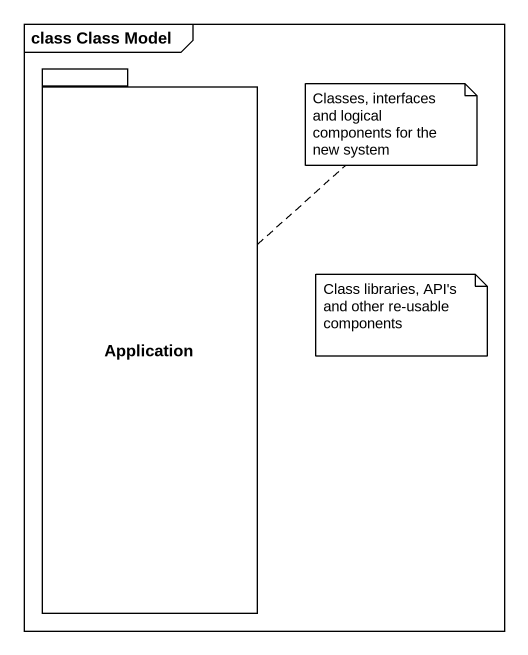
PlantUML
@startuml
mainframe class Class Model
package Application {
}
note top of Application : Classes, interfaces and logical components for the new system
note as N2
  Class libraries, API's and other re-usable components
end note
@enduml
